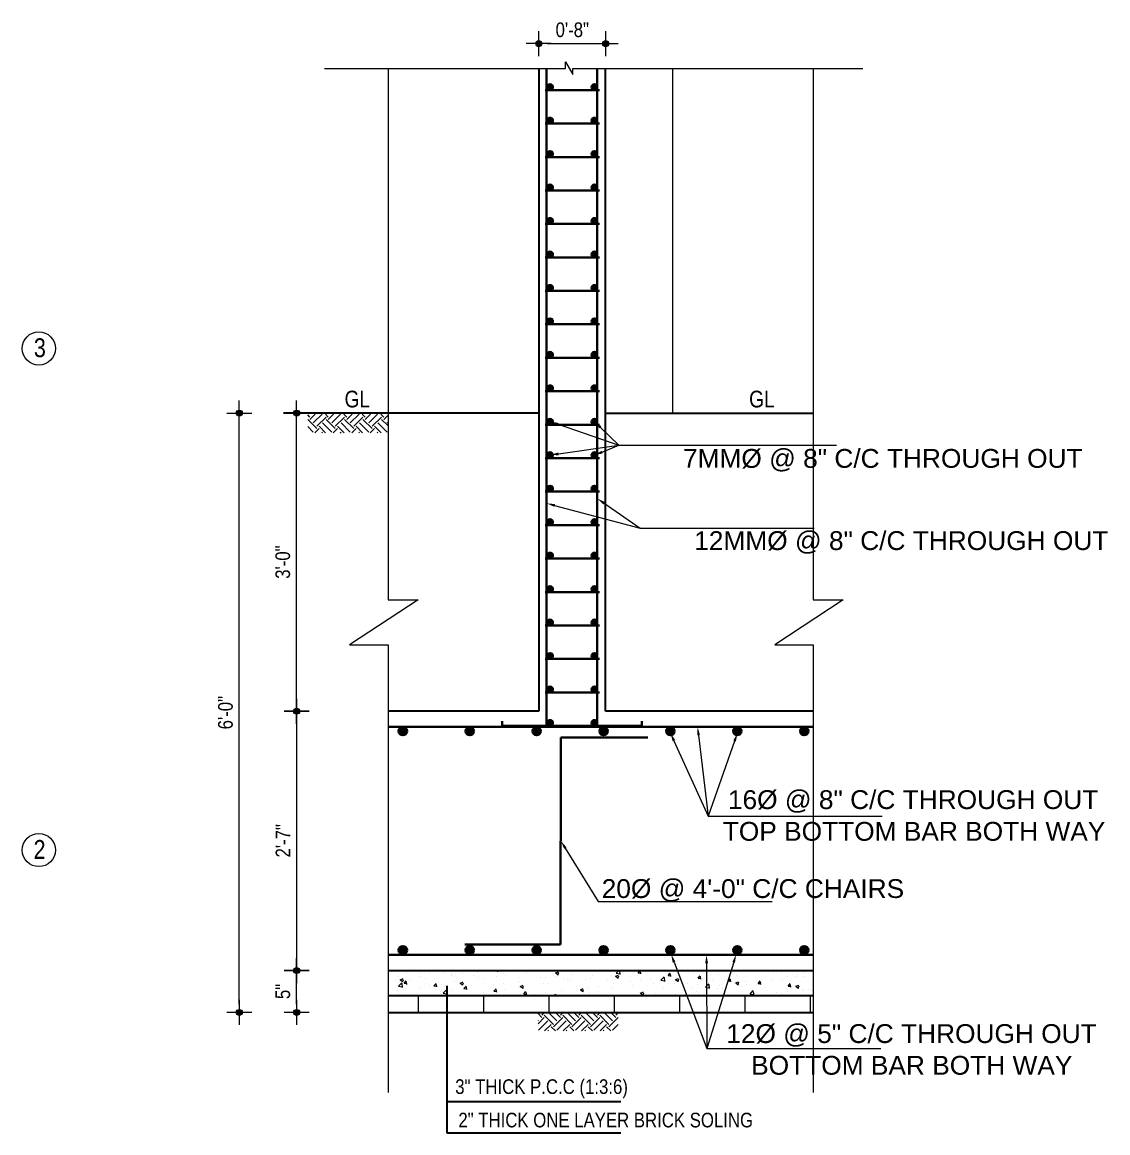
# Model space of a CAD drawing. Header units: inches. Extents: x 57837 to 133168, y 6972 to 27776.
# Drawn here: x 65477 to 65996, y 18944 to 19475 of the extents above; entities that cross this region are included whole.
import ezdxf

# ---------------------------------------------------------------- set-up
doc = ezdxf.new("R2010")
doc.units = ezdxf.units.IN
doc.header["$MEASUREMENT"] = 0
for name, color, linetype, lineweight in [('0.15L', 210, 'Continuous', 15), ('DIM', 2, 'Continuous', 13), ('HACTH', 153, 'Continuous', 5), ('HATCH', 74, 'Continuous', 5), ('ROD', 1, 'Continuous', 40), ('rod position', 1, 'Continuous', 30), ('STIRRUPS', 4, 'Continuous', 30)]:
    doc.layers.add(name, color=color, linetype=linetype, lineweight=lineweight)
doc.layers.add('elevation', color=3, linetype='Continuous')
doc.layers.add('text', color=255, linetype='Continuous')
doc.styles.add('Arial', font='arial.ttf', dxfattribs={"height": 6.5})
doc.styles.get("Standard").update_dxf_attribs({"font": 'ARIALN.TTF', "height": 7})

msp = doc.modelspace()

# ---------------------------------------------------------------- hatches: boundary and pattern name
at = {"lineweight": 13}
h = msp.add_hatch(color=256, dxfattribs=at)
edge = h.paths.add_edge_path()
edge.add_arc((65723.8, 19464.84), 1.42, 180, 540)
h = msp.add_hatch(color=256, dxfattribs=at)
edge = h.paths.add_edge_path()
edge.add_arc((65755.8, 19464.84), 1.42, 0, 360)
h = msp.add_hatch(color=256, dxfattribs=at)
edge = h.paths.add_edge_path()
edge.add_arc((65580.56, 19288.19), 1.42, 90, 450)
h = msp.add_hatch(color=256, dxfattribs=at)
edge = h.paths.add_edge_path()
edge.add_arc((65607.98, 19288.19), 1.42, 90, 450)
h = msp.add_hatch(color=256, dxfattribs=at)
edge = h.paths.add_edge_path()
edge.add_arc((65607.98, 19145.64), 1.42, -90, 270)
h = msp.add_hatch(color=256, dxfattribs=at)
edge = h.paths.add_edge_path()
edge.add_arc((65607.98, 19145.64), 1.42, 90, 450)
h = msp.add_hatch(color=256, dxfattribs=at)
edge = h.paths.add_edge_path()
edge.add_arc((65607.98, 19021.64), 1.42, -90, 270)
h = msp.add_hatch(color=256, dxfattribs=at)
edge = h.paths.add_edge_path()
edge.add_arc((65607.98, 19021.64), 1.42, 90, 450)
h = msp.add_hatch(color=256, dxfattribs=at)
edge = h.paths.add_edge_path()
edge.add_arc((65580.56, 19001.64), 1.42, -90, 270)
h = msp.add_hatch(color=256, dxfattribs=at)
edge = h.paths.add_edge_path()
edge.add_arc((65607.98, 19001.64), 1.42, -90, 270)
at = {"layer": 'ROD'}
h = msp.add_hatch(color=5, dxfattribs=at)
h.set_gradient(color1=(0, 0, 255), one_color=1, tint=1, name='SPHERICAL')
h.paths.add_polyline_path([(65730.59, 19444.06, 1), (65727.85, 19444.06, 1)])
h = msp.add_hatch(color=5, dxfattribs=at)
h.set_gradient(color1=(0, 0, 255), one_color=1, tint=1, name='SPHERICAL')
h.paths.add_polyline_path([(65751.78, 19444.06, 1), (65749.04, 19444.06, 1)])
h = msp.add_hatch(color=5, dxfattribs=at)
h.set_gradient(color1=(0, 0, 255), one_color=1, tint=1, name='SPHERICAL')
h.paths.add_polyline_path([(65730.57, 19428.06, 1), (65727.83, 19428.06, 1)])
h = msp.add_hatch(color=5, dxfattribs=at)
h.set_gradient(color1=(0, 0, 255), one_color=1, tint=1, name='SPHERICAL')
h.paths.add_polyline_path([(65751.76, 19428.06, 1), (65749.02, 19428.06, 1)])
h = msp.add_hatch(color=5, dxfattribs=at)
h.set_gradient(color1=(0, 0, 255), one_color=1, tint=1, name='SPHERICAL')
h.paths.add_polyline_path([(65730.59, 19412.06, 1), (65727.85, 19412.06, 1)])
h = msp.add_hatch(color=5, dxfattribs=at)
h.set_gradient(color1=(0, 0, 255), one_color=1, tint=1, name='SPHERICAL')
h.paths.add_polyline_path([(65751.78, 19412.06, 1), (65749.04, 19412.06, 1)])
h = msp.add_hatch(color=5, dxfattribs=at)
h.set_gradient(color1=(0, 0, 255), one_color=1, tint=1, name='SPHERICAL')
h.paths.add_polyline_path([(65730.59, 19396.06, 1), (65727.85, 19396.06, 1)])
h = msp.add_hatch(color=5, dxfattribs=at)
h.set_gradient(color1=(0, 0, 255), one_color=1, tint=1, name='SPHERICAL')
h.paths.add_polyline_path([(65751.78, 19396.06, 1), (65749.04, 19396.06, 1)])
h = msp.add_hatch(color=5, dxfattribs=at)
h.set_gradient(color1=(0, 0, 255), one_color=1, tint=1, name='SPHERICAL')
h.paths.add_polyline_path([(65730.59, 19380.06, 1), (65727.85, 19380.06, 1)])
h = msp.add_hatch(color=5, dxfattribs=at)
h.set_gradient(color1=(0, 0, 255), one_color=1, tint=1, name='SPHERICAL')
h.paths.add_polyline_path([(65751.78, 19380.06, 1), (65749.04, 19380.06, 1)])
h = msp.add_hatch(color=5, dxfattribs=at)
h.set_gradient(color1=(0, 0, 255), one_color=1, tint=1, name='SPHERICAL')
h.paths.add_polyline_path([(65730.59, 19364.06, 1), (65727.85, 19364.06, 1)])
h = msp.add_hatch(color=5, dxfattribs=at)
h.set_gradient(color1=(0, 0, 255), one_color=1, tint=1, name='SPHERICAL')
h.paths.add_polyline_path([(65751.78, 19364.06, 1), (65749.04, 19364.06, 1)])
h = msp.add_hatch(color=5, dxfattribs=at)
h.set_gradient(color1=(0, 0, 255), one_color=1, tint=1, name='SPHERICAL')
h.paths.add_polyline_path([(65730.59, 19348.06, 1), (65727.85, 19348.06, 1)])
h = msp.add_hatch(color=5, dxfattribs=at)
h.set_gradient(color1=(0, 0, 255), one_color=1, tint=1, name='SPHERICAL')
h.paths.add_polyline_path([(65751.78, 19348.06, 1), (65749.04, 19348.06, 1)])
h = msp.add_hatch(color=5, dxfattribs=at)
h.set_gradient(color1=(0, 0, 255), one_color=1, tint=1, name='SPHERICAL')
h.paths.add_polyline_path([(65730.59, 19332.06, 1), (65727.85, 19332.06, 1)])
h = msp.add_hatch(color=5, dxfattribs=at)
h.set_gradient(color1=(0, 0, 255), one_color=1, tint=1, name='SPHERICAL')
h.paths.add_polyline_path([(65751.78, 19332.06, 1), (65749.04, 19332.06, 1)])
h = msp.add_hatch(color=5, dxfattribs=at)
h.set_gradient(color1=(0, 0, 255), one_color=1, tint=1, name='SPHERICAL')
h.paths.add_polyline_path([(65730.59, 19316.06, 1), (65727.85, 19316.06, 1)])
h = msp.add_hatch(color=5, dxfattribs=at)
h.set_gradient(color1=(0, 0, 255), one_color=1, tint=1, name='SPHERICAL')
h.paths.add_polyline_path([(65751.78, 19316.06, 1), (65749.04, 19316.06, 1)])
h = msp.add_hatch(color=5, dxfattribs=at)
h.set_gradient(color1=(0, 0, 255), one_color=1, tint=1, name='SPHERICAL')
h.paths.add_polyline_path([(65730.59, 19300.06, 1), (65727.85, 19300.06, 1)])
h = msp.add_hatch(color=5, dxfattribs=at)
h.set_gradient(color1=(0, 0, 255), one_color=1, tint=1, name='SPHERICAL')
h.paths.add_polyline_path([(65751.78, 19300.06, 1), (65749.04, 19300.06, 1)])
h = msp.add_hatch(color=5, dxfattribs=at)
h.set_gradient(color1=(0, 0, 255), one_color=1, tint=1, name='SPHERICAL')
h.paths.add_polyline_path([(65730.59, 19284.06, 1), (65727.85, 19284.06, 1)])
h = msp.add_hatch(color=5, dxfattribs=at)
h.set_gradient(color1=(0, 0, 255), one_color=1, tint=1, name='SPHERICAL')
h.paths.add_polyline_path([(65751.78, 19284.06, 1), (65749.04, 19284.06, 1)])
h = msp.add_hatch(color=5, dxfattribs=at)
h.set_gradient(color1=(0, 0, 255), one_color=1, tint=1, name='SPHERICAL')
h.paths.add_polyline_path([(65730.59, 19268.06, 1), (65727.85, 19268.06, 1)])
h = msp.add_hatch(color=5, dxfattribs=at)
h.set_gradient(color1=(0, 0, 255), one_color=1, tint=1, name='SPHERICAL')
h.paths.add_polyline_path([(65751.78, 19268.06, 1), (65749.04, 19268.06, 1)])
h = msp.add_hatch(color=5, dxfattribs=at)
h.set_gradient(color1=(0, 0, 255), one_color=1, tint=1, name='SPHERICAL')
h.paths.add_polyline_path([(65730.59, 19252.06, 1), (65727.85, 19252.06, 1)])
h = msp.add_hatch(color=5, dxfattribs=at)
h.set_gradient(color1=(0, 0, 255), one_color=1, tint=1, name='SPHERICAL')
h.paths.add_polyline_path([(65751.78, 19252.06, 1), (65749.04, 19252.06, 1)])
h = msp.add_hatch(color=5, dxfattribs=at)
h.set_gradient(color1=(0, 0, 255), one_color=1, tint=1, name='SPHERICAL')
h.paths.add_polyline_path([(65730.59, 19236.06, 1), (65727.85, 19236.06, 1)])
h = msp.add_hatch(color=5, dxfattribs=at)
h.set_gradient(color1=(0, 0, 255), one_color=1, tint=1, name='SPHERICAL')
h.paths.add_polyline_path([(65751.78, 19236.06, 1), (65749.04, 19236.06, 1)])
h = msp.add_hatch(color=5, dxfattribs=at)
h.set_gradient(color1=(0, 0, 255), one_color=1, tint=1, name='SPHERICAL')
h.paths.add_polyline_path([(65730.59, 19220.06, 1), (65727.85, 19220.06, 1)])
h = msp.add_hatch(color=5, dxfattribs=at)
h.set_gradient(color1=(0, 0, 255), one_color=1, tint=1, name='SPHERICAL')
h.paths.add_polyline_path([(65751.78, 19220.06, 1), (65749.04, 19220.06, 1)])
h = msp.add_hatch(color=5, dxfattribs=at)
h.set_gradient(color1=(0, 0, 255), one_color=1, tint=1, name='SPHERICAL')
h.paths.add_polyline_path([(65730.59, 19204.06, 1), (65727.85, 19204.06, 1)])
h = msp.add_hatch(color=5, dxfattribs=at)
h.set_gradient(color1=(0, 0, 255), one_color=1, tint=1, name='SPHERICAL')
h.paths.add_polyline_path([(65751.78, 19204.06, 1), (65749.04, 19204.06, 1)])
h = msp.add_hatch(color=5, dxfattribs=at)
h.set_gradient(color1=(0, 0, 255), one_color=1, tint=1, name='SPHERICAL')
h.paths.add_polyline_path([(65730.59, 19188.06, 1), (65727.85, 19188.06, 1)])
h = msp.add_hatch(color=5, dxfattribs=at)
h.set_gradient(color1=(0, 0, 255), one_color=1, tint=1, name='SPHERICAL')
h.paths.add_polyline_path([(65751.78, 19188.06, 1), (65749.04, 19188.06, 1)])
h = msp.add_hatch(color=5, dxfattribs=at)
h.set_gradient(color1=(0, 0, 255), one_color=1, tint=1, name='SPHERICAL')
h.paths.add_polyline_path([(65730.59, 19172.06, 1), (65727.85, 19172.06, 1)])
h = msp.add_hatch(color=5, dxfattribs=at)
h.set_gradient(color1=(0, 0, 255), one_color=1, tint=1, name='SPHERICAL')
h.paths.add_polyline_path([(65751.78, 19172.06, 1), (65749.04, 19172.06, 1)])
h = msp.add_hatch(color=5, dxfattribs=at)
h.set_gradient(color1=(0, 0, 255), one_color=1, tint=1, name='SPHERICAL')
h.paths.add_polyline_path([(65730.59, 19156.06, 1), (65727.85, 19156.06, 1)])
h = msp.add_hatch(color=5, dxfattribs=at)
h.set_gradient(color1=(0, 0, 255), one_color=1, tint=1, name='SPHERICAL')
h.paths.add_polyline_path([(65751.78, 19156.06, 1), (65749.04, 19156.06, 1)])
h = msp.add_hatch(color=5, dxfattribs=at)
h.set_gradient(color1=(0, 0, 255), one_color=1, tint=1, name='SPHERICAL')
h.paths.add_polyline_path([(65660.78, 19136.16, 1), (65656.78, 19136.16, 1)])
h = msp.add_hatch(color=5, dxfattribs=at)
h.set_gradient(color1=(0, 0, 255), one_color=1, tint=1, name='SPHERICAL')
h.paths.add_polyline_path([(65692.78, 19136.16, 1), (65688.78, 19136.16, 1)])
h = msp.add_hatch(color=5, dxfattribs=at)
h.set_gradient(color1=(0, 0, 255), one_color=1, tint=1, name='SPHERICAL')
h.paths.add_polyline_path([(65724.78, 19136.16, 1), (65720.78, 19136.16, 1)])
h = msp.add_hatch(color=5, dxfattribs=at)
h.set_gradient(color1=(0, 0, 255), one_color=1, tint=1, name='SPHERICAL')
h.paths.add_polyline_path([(65730.59, 19140.06, 1), (65727.85, 19140.06, 1)])
h = msp.add_hatch(color=5, dxfattribs=at)
h.set_gradient(color1=(0, 0, 255), one_color=1, tint=1, name='SPHERICAL')
h.paths.add_polyline_path([(65751.78, 19140.06, 1), (65749.04, 19140.06, 1)])
h = msp.add_hatch(color=5, dxfattribs=at)
h.set_gradient(color1=(0, 0, 255), one_color=1, tint=1, name='SPHERICAL')
h.paths.add_polyline_path([(65756.78, 19136.16, 1), (65752.78, 19136.16, 1)])
h = msp.add_hatch(color=5, dxfattribs=at)
h.set_gradient(color1=(0, 0, 255), one_color=1, tint=1, name='SPHERICAL')
h.paths.add_polyline_path([(65788.78, 19136.16, 1), (65784.78, 19136.16, 1)])
h = msp.add_hatch(color=5, dxfattribs=at)
h.set_gradient(color1=(0, 0, 255), one_color=1, tint=1, name='SPHERICAL')
h.paths.add_polyline_path([(65820.78, 19136.16, 1), (65816.78, 19136.16, 1)])
h = msp.add_hatch(color=5, dxfattribs=at)
h.set_gradient(color1=(0, 0, 255), one_color=1, tint=1, name='SPHERICAL')
h.paths.add_polyline_path([(65852.78, 19136.16, 1), (65848.78, 19136.16, 1)])
h = msp.add_hatch(color=5, dxfattribs=at)
h.set_gradient(color1=(0, 0, 255), one_color=1, tint=1, name='SPHERICAL')
h.paths.add_polyline_path([(65660.78, 19031.39, 1), (65656.78, 19031.39, 1)])
h = msp.add_hatch(color=5, dxfattribs=at)
h.set_gradient(color1=(0, 0, 255), one_color=1, tint=1, name='SPHERICAL')
h.paths.add_polyline_path([(65692.78, 19031.39, 1), (65688.78, 19031.39, 1)])
h = msp.add_hatch(color=5, dxfattribs=at)
h.set_gradient(color1=(0, 0, 255), one_color=1, tint=1, name='SPHERICAL')
h.paths.add_polyline_path([(65724.78, 19031.39, 1), (65720.78, 19031.39, 1)])
h = msp.add_hatch(color=5, dxfattribs=at)
h.set_gradient(color1=(0, 0, 255), one_color=1, tint=1, name='SPHERICAL')
h.paths.add_polyline_path([(65756.78, 19031.39, 1), (65752.78, 19031.39, 1)])
h = msp.add_hatch(color=5, dxfattribs=at)
h.set_gradient(color1=(0, 0, 255), one_color=1, tint=1, name='SPHERICAL')
h.paths.add_polyline_path([(65788.78, 19031.39, 1), (65784.78, 19031.39, 1)])
h = msp.add_hatch(color=5, dxfattribs=at)
h.set_gradient(color1=(0, 0, 255), one_color=1, tint=1, name='SPHERICAL')
h.paths.add_polyline_path([(65820.78, 19031.39, 1), (65816.78, 19031.39, 1)])
h = msp.add_hatch(color=5, dxfattribs=at)
h.set_gradient(color1=(0, 0, 255), one_color=1, tint=1, name='SPHERICAL')
h.paths.add_polyline_path([(65852.78, 19031.39, 1), (65848.78, 19031.39, 1)])

# ---------------------------------------------------------------- linework, layer by layer
at = {"lineweight": 13}
for p, q in [((65723.8, 19458.84), (65723.8, 19470.84)), ((65755.8, 19470.84), (65755.8, 19458.84)), ((65729.8, 19464.84), (65717.8, 19464.84)), ((65749.8, 19464.84), (65761.8, 19464.84)), ((65580.56, 19282.19), (65580.56, 19294.19)), ((65607.98, 19282.19), (65607.98, 19294.19)), ((65574.56, 19288.19), (65586.56, 19288.19)), ((65601.98, 19288.19), (65613.98, 19288.19)), ((65607.98, 19151.64), (65607.98, 19139.64)), ((65607.98, 19139.64), (65607.98, 19151.64)), ((65613.98, 19145.64), (65601.98, 19145.64)), ((65601.98, 19145.64), (65613.98, 19145.64)), ((65607.98, 19027.64), (65607.98, 19015.64)), ((65607.98, 19015.64), (65607.98, 19027.64)), ((65613.98, 19021.64), (65601.98, 19021.64)), ((65601.98, 19021.64), (65613.98, 19021.64)), ((65580.56, 19007.64), (65580.56, 18995.64)), ((65607.98, 19007.64), (65607.98, 18995.64)), ((65586.56, 19001.64), (65574.56, 19001.64)), ((65613.98, 19001.64), (65601.98, 19001.64))]:
    msp.add_line(p, q, dxfattribs=at)
for centre in [(65723.8, 19464.84), (65755.8, 19464.84), (65580.56, 19288.19), (65607.98, 19288.19), (65607.98, 19145.64), (65607.98, 19145.64), (65607.98, 19021.64), (65607.98, 19021.64), (65580.56, 19001.64), (65607.98, 19001.64)]:
    msp.add_circle(centre, 1.42, dxfattribs=at)
at = {"layer": '0.15L', "lineweight": 18}
for centre in [(65484.68, 19319.1), (65484.68, 19079.28)]:
    msp.add_circle(centre, 7.95, dxfattribs=at)
at = {"layer": 'DIM'}
for p, q in [((65727.8, 19464.84), (65751.8, 19464.84)), ((65580.56, 19005.64), (65580.56, 19284.19)), ((65607.98, 19149.64), (65607.98, 19284.19)), ((65607.98, 19141.64), (65607.98, 19025.64)), ((65607.98, 19005.64), (65607.98, 19017.64))]:
    msp.add_line(p, q, dxfattribs=at)
at = {"layer": 'DIM', "color": 6}
for p, q in [((65736.61, 19452.91), (65736.61, 19456.07)), ((65736.61, 19456.07), (65740.02, 19450.05)), ((65621.35, 19452.91), (65736.61, 19452.91)), ((65651.77, 19452.91), (65651.77, 19198.86)), ((65740.02, 19450.05), (65740.02, 19452.91)), ((65740.02, 19452.91), (65878.83, 19452.91)), ((65855.12, 19452.91), (65855.12, 19198.86)), ((65666.13, 19198.86), (65633.33, 19177.35)), ((65651.77, 19198.86), (65666.13, 19198.86)), ((65869.48, 19198.86), (65836.68, 19177.35)), ((65855.12, 19198.86), (65869.48, 19198.86)), ((65633.33, 19177.35), (65651.77, 19177.35)), ((65651.77, 19177.35), (65651.77, 18963.4)), ((65836.68, 19177.35), (65855.12, 19177.35)), ((65855.12, 19177.35), (65855.12, 18963.4))]:
    msp.add_line(p, q, dxfattribs=at)
at = {"layer": 'DIM', "lineweight": 13}
for p, q in [((65733.06, 19282.84), (65762.16, 19272.78)), ((65753.34, 19281.35), (65762.16, 19272.78)), ((65733.24, 19268.7), (65762.16, 19272.78)), ((65754.12, 19269.55), (65762.16, 19272.78)), ((65762.16, 19272.78), (65866.27, 19272.78)), ((65762.16, 19272.78), (65866.27, 19272.78)), ((65762.16, 19272.78), (65866.27, 19272.78)), ((65762.16, 19272.78), (65866.27, 19272.78)), ((65731.4, 19244.02), (65772.25, 19233.21)), ((65755.07, 19245.08), (65772.25, 19233.21)), ((65772.25, 19233.21), (65855.49, 19233.21)), ((65772.25, 19233.21), (65855.49, 19233.21)), ((65788.46, 19131.52), (65804.8, 19095.4)), ((65800.26, 19134.18), (65804.8, 19095.4)), ((65817.48, 19131.39), (65804.8, 19095.4)), ((65804.8, 19095.4), (65888.04, 19095.4)), ((65804.8, 19095.4), (65888.04, 19095.4)), ((65804.8, 19095.4), (65888.04, 19095.4)), ((65736.49, 19080.2), (65752.19, 19054.73)), ((65752.19, 19054.73), (65835.42, 19054.73)), ((65788.54, 19025.67), (65804.21, 18984.42)), ((65804.07, 19025.12), (65804.21, 18984.42)), ((65817.04, 19025.65), (65804.21, 18984.42)), ((65804.21, 18984.42), (65887.45, 18984.42)), ((65804.21, 18984.42), (65887.45, 18984.42)), ((65804.21, 18984.42), (65887.45, 18984.42))]:
    msp.add_line(p, q, dxfattribs=at)
at = {"layer": 'DIM', "linetype": 'ByBlock', "lineweight": -3}
for p, q in [((65679.8, 19014.3), (65679.8, 18944.09)), ((65679.8, 18959.01), (65763.13, 18959.01)), ((65679.8, 18944.09), (65763.07, 18944.1))]:
    msp.add_line(p, q, dxfattribs=at)
at = {"layer": 'DIM', "lineweight": 13}
for points in [[(65732.84, 19282.21), (65729.28, 19284.14), (65733.28, 19283.47)], [(65752.87, 19280.88), (65750.47, 19284.14), (65753.8, 19281.83)], [(65733.33, 19268.04), (65729.28, 19268.14), (65733.15, 19269.36)], [(65754.37, 19268.93), (65750.41, 19268.06), (65753.87, 19270.17)], [(65731.23, 19243.38), (65727.54, 19245.05), (65731.57, 19244.67)], [(65754.69, 19244.53), (65751.78, 19247.36), (65755.45, 19245.63)], [(65799.59, 19134.11), (65799.79, 19138.16), (65800.92, 19134.26)], [(65787.85, 19131.25), (65786.81, 19135.17), (65789.07, 19131.8)], [(65816.85, 19131.61), (65818.81, 19135.17), (65818.11, 19131.17)], [(65735.93, 19079.85), (65734.4, 19083.6), (65737.06, 19080.55)], [(65787.91, 19025.44), (65787.12, 19029.41), (65789.16, 19025.91)], [(65803.4, 19025.12), (65804.05, 19029.12), (65804.74, 19025.12)], [(65816.4, 19025.84), (65818.22, 19029.47), (65817.67, 19025.45)]]:
    msp.add_solid(points, dxfattribs=at)
at = {"layer": 'elevation'}
for p, q in [((65723.8, 19452.91), (65723.8, 19145.64)), ((65755.8, 19145.64), (65755.8, 19452.91)), ((65723.77, 19288.19), (65601.65, 19288.19)), ((65755.8, 19288.19), (65855.12, 19288.19)), ((65723.8, 19145.64), (65651.77, 19145.64)), ((65855.12, 19145.64), (65755.8, 19145.64)), ((65651.77, 19021.64), (65855.12, 19021.64)), ((65651.77, 19021.64), (65855.12, 19021.64)), ((65855.12, 19009.64), (65651.77, 19009.64)), ((65855.12, 19009.64), (65651.77, 19009.64)), ((65651.77, 19001.64), (65855.12, 19001.64))]:
    msp.add_line(p, q, dxfattribs=at)
at = {"layer": 'elevation', "lineweight": 9}
msp.add_line((65787.8, 19452.91), (65787.8, 19288.19), dxfattribs=at)
at = {"layer": 'HACTH', "lineweight": 0}
for p, q in [((65660.71, 19020.8), (65660.71, 19020.8)), ((65667.02, 19020.28), (65667.02, 19020.28)), ((65671.39, 19020.35), (65671.39, 19020.35)), ((65678.6, 19020.7), (65678.6, 19020.7)), ((65682.07, 19019.9), (65682.07, 19019.9)), ((65687.1, 19020.07), (65687.1, 19020.07)), ((65694.67, 19021.07), (65694.67, 19021.07)), ((65703.77, 19021.64), (65704.03, 19021.46)), ((65704.19, 19021.08), (65704.37, 19021.64)), ((65706.72, 19020.32), (65706.72, 19020.32)), ((65717.91, 19020.5), (65717.91, 19020.5)), ((65731.78, 19020.53), (65733.18, 19021.07)), ((65731.78, 19020.53), (65732.78, 19019.86)), ((65732.93, 19019.48), (65733.33, 19020.69)), ((65739.84, 19019.82), (65739.84, 19019.82)), ((65752.47, 19021.48), (65752.47, 19021.48)), ((65758.34, 19021.32), (65758.28, 19021.64)), ((65760.84, 19020.36), (65762.07, 19021.64)), ((65760.84, 19020.36), (65762.62, 19020.08)), ((65761.01, 19021.32), (65761.01, 19021.32)), ((65762.77, 19019.74), (65762.55, 19021.64)), ((65769.08, 19020.93), (65769.08, 19020.93)), ((65771.34, 19020.55), (65772.25, 19021.64)), ((65771.34, 19020.55), (65772.53, 19020.45)), ((65772.68, 19020.06), (65772.45, 19021.32)), ((65785.68, 19019.29), (65786.64, 19020.44)), ((65787.03, 19018.81), (65786.8, 19020.06)), ((65797.63, 19020.23), (65797.63, 19020.23)), ((65802.64, 19020.89), (65802.64, 19020.89)), ((65820.08, 19021.24), (65820.08, 19021.24)), ((65829.06, 19021.52), (65829.06, 19021.52)), ((65830.17, 19021.4), (65830.17, 19021.4)), ((65835.61, 19021.64), (65835.81, 19021.51)), ((65835.96, 19021.13), (65836.13, 19021.64)), ((65839.73, 19021.07), (65839.73, 19021.07)), ((65850.41, 19020.62), (65850.41, 19020.62)), ((65655.27, 19016.7), (65655.27, 19016.7)), ((65656.63, 19018.78), (65656.63, 19018.78)), ((65656.76, 19014.12), (65658.32, 19015.74)), ((65656.88, 19016.09), (65656.88, 19016.09)), ((65657.49, 19017.29), (65658.89, 19017.82)), ((65657.49, 19017.29), (65658.49, 19016.62)), ((65658.7, 19013.5), (65658.47, 19015.4)), ((65658.64, 19016.23), (65659.04, 19017.44)), ((65659.35, 19015.55), (65660.31, 19016.7)), ((65659.35, 19015.55), (65660.54, 19015.44)), ((65660.7, 19015.06), (65660.47, 19016.31)), ((65661.89, 19016.75), (65661.89, 19016.75)), ((65666.93, 19018.7), (65666.93, 19018.7)), ((65669.46, 19017.75), (65669.46, 19017.75)), ((65673.69, 19014.29), (65674.66, 19015.44)), ((65675.04, 19013.8), (65674.81, 19015.06)), ((65677.05, 19015.03), (65677.05, 19015.03)), ((65682.09, 19019.41), (65682.09, 19019.41)), ((65683.39, 19016.31), (65683.39, 19016.31)), ((65686.23, 19015.68), (65687.63, 19016.22)), ((65686.23, 19015.68), (65687.23, 19015.01)), ((65687.15, 19016.31), (65687.15, 19016.31)), ((65687.38, 19014.63), (65687.79, 19015.84)), ((65692.74, 19019.45), (65692.74, 19019.45)), ((65695.05, 19018.31), (65695.05, 19018.31)), ((65697.54, 19017.81), (65697.54, 19017.81)), ((65702.04, 19014.84), (65702.04, 19014.84)), ((65703.42, 19019), (65703.42, 19019)), ((65707.05, 19015.5), (65707.05, 19015.5)), ((65707.8, 19019.22), (65707.8, 19019.22)), ((65714.09, 19018.55), (65714.09, 19018.55)), ((65714.63, 19016.5), (65714.63, 19016.5)), ((65714.98, 19014.08), (65716.38, 19014.62)), ((65724.77, 19018.1), (65724.77, 19018.1)), ((65726.02, 19015.32), (65726.02, 19015.32)), ((65727.26, 19018.16), (65727.26, 19018.16)), ((65728.05, 19015.34), (65728.05, 19015.34)), ((65732.26, 19018.82), (65732.26, 19018.82)), ((65735.45, 19017.65), (65735.45, 19017.65)), ((65737.68, 19017.32), (65737.68, 19017.32)), ((65738.32, 19016.75), (65738.32, 19016.75)), ((65746.12, 19017.2), (65746.12, 19017.2)), ((65748.42, 19018.03), (65748.42, 19018.03)), ((65749.35, 19019.32), (65749.35, 19019.32)), ((65756.8, 19016.75), (65756.8, 19016.75)), ((65758.81, 19019.53), (65758.81, 19019.53)), ((65759.79, 19015.25), (65759.79, 19015.25)), ((65760.52, 19018.93), (65761.92, 19019.47)), ((65760.52, 19018.93), (65761.52, 19018.26)), ((65761.67, 19017.88), (65762.08, 19019.09)), ((65767.48, 19016.29), (65767.48, 19016.29)), ((65772.42, 19016.91), (65772.42, 19016.91)), ((65777.43, 19017.57), (65777.43, 19017.57)), ((65778.15, 19015.84), (65778.15, 19015.84)), ((65778.94, 19015.56), (65778.94, 19015.56)), ((65782.18, 19017.05), (65783.74, 19018.67)), ((65782.18, 19017.05), (65783.96, 19016.77)), ((65784.11, 19016.43), (65783.89, 19018.33)), ((65785, 19018.57), (65785, 19018.57)), ((65785.68, 19019.29), (65786.88, 19019.19)), ((65788.83, 19015.39), (65788.83, 19015.39)), ((65789.27, 19017.33), (65790.67, 19017.87)), ((65789.27, 19017.33), (65790.26, 19016.66)), ((65789.33, 19017.06), (65789.33, 19017.06)), ((65790.41, 19016.28), (65790.82, 19017.49)), ((65795.17, 19015.4), (65795.17, 19015.4)), ((65799.51, 19014.94), (65799.51, 19014.94)), ((65799.59, 19018.46), (65799.59, 19018.46)), ((65800.03, 19018.04), (65800.99, 19019.19)), ((65800.03, 19018.04), (65801.22, 19017.94)), ((65801.37, 19017.55), (65801.14, 19018.81)), ((65803.53, 19013.74), (65805.08, 19015.36)), ((65805.46, 19013.12), (65805.24, 19015.02)), ((65806.84, 19017.4), (65806.84, 19017.4)), ((65809.7, 19019.74), (65809.7, 19019.74)), ((65810.18, 19014.49), (65810.18, 19014.49)), ((65814.37, 19016.78), (65815.34, 19017.93)), ((65814.37, 19016.78), (65815.57, 19016.68)), ((65815.72, 19016.3), (65815.49, 19017.55)), ((65817.58, 19015.66), (65817.58, 19015.66)), ((65818.01, 19015.73), (65819.41, 19016.27)), ((65818.01, 19015.73), (65819, 19015.06)), ((65818.5, 19019.4), (65818.5, 19019.4)), ((65819.16, 19014.68), (65819.56, 19015.88)), ((65819.84, 19014.59), (65819.84, 19014.59)), ((65822.59, 19016.32), (65822.59, 19016.32)), ((65823.29, 19015.01), (65823.29, 19015.01)), ((65828.72, 19015.53), (65829.68, 19016.68)), ((65828.72, 19015.53), (65829.91, 19015.43)), ((65830.06, 19015.04), (65829.83, 19016.3)), ((65830.11, 19015.99), (65830.11, 19015.99)), ((65830.16, 19017.32), (65830.16, 19017.32)), ((65834.96, 19017.01), (65834.96, 19017.01)), ((65840.21, 19017.28), (65840.21, 19017.28)), ((65842.8, 19018.98), (65842.8, 19018.98)), ((65843.06, 19014.27), (65844.03, 19015.42)), ((65844.41, 19013.79), (65844.18, 19015.04)), ((65846.62, 19019.01), (65846.62, 19019.01)), ((65846.75, 19014.13), (65848.15, 19014.66)), ((65847.8, 19019.64), (65847.8, 19019.64)), ((65850.6, 19018.77), (65850.6, 19018.77)), ((65656.39, 19012.12), (65656.39, 19012.12)), ((65656.76, 19014.12), (65658.54, 19013.84)), ((65656.82, 19010.59), (65656.82, 19010.59)), ((65660.06, 19012.31), (65660.06, 19012.31)), ((65664.2, 19009.86), (65664.2, 19009.86)), ((65666.78, 19013.62), (65666.78, 19013.62)), ((65667.49, 19010.13), (65667.49, 19010.13)), ((65670.48, 19009.64), (65670.83, 19009.77)), ((65671.72, 19014.31), (65671.72, 19014.31)), ((65673.69, 19014.29), (65674.89, 19014.19)), ((65676.83, 19011.52), (65676.83, 19011.52)), ((65678.11, 19010.8), (65679.67, 19012.43)), ((65678.11, 19010.8), (65679.89, 19010.53)), ((65678.17, 19009.68), (65678.17, 19009.68)), ((65680.04, 19010.19), (65679.82, 19012.09)), ((65681.84, 19012.18), (65681.84, 19012.18)), ((65686.9, 19009.65), (65686.9, 19009.65)), ((65688.04, 19013.04), (65689, 19014.19)), ((65688.04, 19013.04), (65689.23, 19012.93)), ((65689.39, 19012.55), (65689.16, 19013.8)), ((65689.41, 19013.18), (65689.41, 19013.18)), ((65697.29, 19011.15), (65697.29, 19011.15)), ((65702.38, 19011.78), (65703.35, 19012.93)), ((65702.38, 19011.78), (65703.58, 19011.68)), ((65702.69, 19011.31), (65702.69, 19011.31)), ((65703.73, 19011.29), (65703.5, 19012.55)), ((65707.56, 19012.56), (65707.56, 19012.56)), ((65714.35, 19013.32), (65714.35, 19013.32)), ((65714.98, 19014.08), (65715.97, 19013.41)), ((65716.12, 19013.03), (65716.53, 19014.24)), ((65716.73, 19010.53), (65717.69, 19011.68)), ((65716.73, 19010.53), (65717.93, 19010.42)), ((65717.66, 19013.84), (65717.66, 19013.84)), ((65718.08, 19010.04), (65717.85, 19011.29)), ((65722, 19010.27), (65722, 19010.27)), ((65727, 19010.93), (65727, 19010.93)), ((65731.38, 19009.64), (65732.04, 19010.42)), ((65732.27, 19009.64), (65732.19, 19010.04)), ((65734.58, 19011.93), (65734.58, 19011.93)), ((65738.08, 19010.09), (65738.08, 19010.09)), ((65743.72, 19012.48), (65745.12, 19013.02)), ((65743.72, 19012.48), (65744.71, 19011.81)), ((65744.87, 19011.43), (65745.27, 19012.64)), ((65747.21, 19013.59), (65747.21, 19013.59)), ((65748.18, 19011.37), (65748.18, 19011.37)), ((65752.21, 19014.25), (65752.21, 19014.25)), ((65758.57, 19012.87), (65758.57, 19012.87)), ((65768.84, 19014.28), (65768.84, 19014.28)), ((65771.85, 19011.39), (65771.85, 19011.39)), ((65772.17, 19009.68), (65772.17, 19009.68)), ((65772.46, 19010.88), (65773.86, 19011.42)), ((65772.46, 19010.88), (65773.46, 19010.21)), ((65773.61, 19009.83), (65774.01, 19011.04)), ((65779.74, 19010.68), (65779.74, 19010.68)), ((65783.51, 19013.4), (65783.51, 19013.4)), ((65789.08, 19010.4), (65789.08, 19010.4)), ((65792.37, 19012.34), (65792.37, 19012.34)), ((65797.38, 19013), (65797.38, 19013)), ((65799.35, 19011.81), (65799.35, 19011.81)), ((65799.97, 19011.01), (65799.97, 19011.01)), ((65802.14, 19009.64), (65802.6, 19009.82)), ((65803.53, 19013.74), (65805.31, 19013.46)), ((65804.95, 19014), (65804.95, 19014)), ((65809.45, 19013.09), (65809.45, 19013.09)), ((65811.63, 19013.01), (65811.63, 19013.01)), ((65820.86, 19014.04), (65820.86, 19014.04)), ((65824.87, 19010.42), (65826.43, 19012.05)), ((65824.87, 19010.42), (65826.65, 19010.15)), ((65826.8, 19009.81), (65826.58, 19011.71)), ((65831.54, 19013.59), (65831.54, 19013.59)), ((65837.53, 19011.09), (65837.53, 19011.09)), ((65839.97, 19010.62), (65839.97, 19010.62)), ((65842.21, 19013.14), (65842.21, 19013.14)), ((65842.54, 19011.75), (65842.54, 19011.75)), ((65842.6, 19010.01), (65842.6, 19010.01)), ((65843.06, 19014.27), (65844.26, 19014.17)), ((65846.75, 19014.13), (65847.75, 19013.46)), ((65847.9, 19013.07), (65848.3, 19014.28)), ((65850.12, 19012.75), (65850.12, 19012.75)), ((65850.36, 19012.12), (65850.36, 19012.12)), ((65852.89, 19012.69), (65852.89, 19012.69)), ((65854.26, 19012.02), (65854.26, 19012.02))]:
    msp.add_line(p, q, dxfattribs=at)
at = {"layer": 'HACTH', "color": 3}
for p, q in [((65666.26, 19001.64), (65666.26, 19009.64)), ((65697.51, 19001.64), (65697.51, 19009.64)), ((65728.76, 19001.64), (65728.76, 19009.64)), ((65760.01, 19001.64), (65760.01, 19009.64)), ((65791.26, 19001.64), (65791.26, 19009.64)), ((65822.51, 19001.64), (65822.51, 19009.64)), ((65853.76, 19001.64), (65853.76, 19009.64))]:
    msp.add_line(p, q, dxfattribs=at)
at = {"layer": 'HATCH', "linetype": 'Continuous'}
for p, q in [((65614.3, 19286.3), (65613.29, 19287.32)), ((65614.3, 19285.2), (65616.82, 19287.72)), ((65615.96, 19283.54), (65620.14, 19287.72)), ((65617.62, 19281.88), (65622.04, 19286.3)), ((65623.14, 19286.3), (65621.73, 19287.72)), ((65623.14, 19285.2), (65625.66, 19287.72)), ((65624.8, 19283.54), (65628.98, 19287.72)), ((65626.46, 19281.88), (65630.88, 19286.3)), ((65631.98, 19286.3), (65630.57, 19287.72)), ((65631.98, 19285.2), (65634.5, 19287.72)), ((65633.64, 19283.54), (65637.82, 19287.72)), ((65635.3, 19281.88), (65639.72, 19286.3)), ((65640.82, 19286.3), (65639.41, 19287.72)), ((65640.82, 19285.2), (65643.34, 19287.72)), ((65642.48, 19283.54), (65646.65, 19287.72)), ((65644.14, 19281.88), (65648.56, 19286.3)), ((65649.66, 19286.3), (65648.25, 19287.72)), ((65649.66, 19285.2), (65651.54, 19287.08)), ((65617.62, 19280.78), (65613.29, 19285.11)), ((65615.96, 19279.12), (65613.29, 19281.8)), ((65616.7, 19278.75), (65618.72, 19280.78)), ((65621.86, 19278.75), (65618.72, 19281.88)), ((65624.8, 19279.12), (65620.38, 19283.54)), ((65626.46, 19280.78), (65622.04, 19285.2)), ((65625.54, 19278.75), (65627.56, 19280.78)), ((65630.69, 19278.75), (65627.56, 19281.88)), ((65633.64, 19279.12), (65629.22, 19283.54)), ((65635.3, 19280.78), (65630.88, 19285.2)), ((65634.37, 19278.75), (65636.4, 19280.78)), ((65639.53, 19278.75), (65636.4, 19281.88)), ((65642.48, 19279.12), (65638.06, 19283.54)), ((65644.14, 19280.78), (65639.72, 19285.2)), ((65643.21, 19278.75), (65645.24, 19280.78)), ((65648.37, 19278.75), (65645.24, 19281.88)), ((65651.32, 19279.12), (65646.9, 19283.54)), ((65651.54, 19282.21), (65648.56, 19285.2)), ((65651.32, 19283.54), (65651.54, 19283.77)), ((65620.01, 19278.75), (65620.38, 19279.12)), ((65628.85, 19278.75), (65629.22, 19279.12)), ((65637.69, 19278.75), (65638.06, 19279.12)), ((65646.53, 19278.75), (65646.9, 19279.12)), ((65725.33, 18999.24), (65723.45, 19001.13)), ((65723.45, 18996.25), (65726.44, 18999.24)), ((65725.33, 19000.35), (65726.75, 19001.76)), ((65730.86, 18995.93), (65726.44, 19000.35)), ((65732.51, 18997.59), (65728.34, 19001.76)), ((65730.86, 18994.82), (65735.28, 18999.24)), ((65734.17, 18999.24), (65731.65, 19001.76)), ((65734.17, 19000.35), (65735.58, 19001.76)), ((65739.69, 18995.93), (65735.28, 19000.35)), ((65741.35, 18997.59), (65737.18, 19001.76)), ((65739.69, 18994.82), (65744.11, 18999.24)), ((65743.01, 18999.24), (65740.49, 19001.76)), ((65743.01, 19000.35), (65744.42, 19001.76)), ((65748.53, 18995.93), (65744.11, 19000.35)), ((65750.19, 18997.59), (65746.01, 19001.76)), ((65748.53, 18994.82), (65752.95, 18999.24)), ((65751.85, 18999.24), (65749.33, 19001.76)), ((65751.85, 19000.35), (65753.26, 19001.76)), ((65757.37, 18995.93), (65752.95, 19000.35)), ((65759.03, 18997.59), (65754.85, 19001.76)), ((65757.37, 18994.82), (65761.71, 18999.16)), ((65760.69, 18999.24), (65758.17, 19001.76)), ((65760.69, 19000.35), (65761.71, 19001.37)), ((65723.67, 18997.59), (65723.45, 18997.81)), ((65723.67, 18993.17), (65728.09, 18997.59)), ((65726.62, 18992.8), (65729.75, 18995.93)), ((65731.78, 18992.8), (65729.75, 18994.82)), ((65732.51, 18993.17), (65736.93, 18997.59)), ((65735.46, 18992.8), (65738.59, 18995.93)), ((65740.62, 18992.8), (65738.59, 18994.82)), ((65741.35, 18993.17), (65745.77, 18997.59)), ((65744.3, 18992.8), (65747.43, 18995.93)), ((65749.46, 18992.8), (65747.43, 18994.82)), ((65750.19, 18993.17), (65754.61, 18997.59)), ((65753.14, 18992.8), (65756.27, 18995.93)), ((65758.29, 18992.8), (65756.27, 18994.82)), ((65759.03, 18993.17), (65761.71, 18995.84)), ((65728.46, 18992.8), (65728.09, 18993.17)), ((65737.3, 18992.8), (65736.93, 18993.17)), ((65746.14, 18992.8), (65745.77, 18993.17)), ((65754.98, 18992.8), (65754.61, 18993.17))]:
    msp.add_line(p, q, dxfattribs=at)
at = {"layer": 'rod position'}
for p, q in [((65727.54, 19452.91), (65727.54, 19138.65)), ((65751.78, 19452.91), (65751.78, 19138.65)), ((65651.77, 19138.16), (65855.12, 19138.16)), ((65706.3, 19138.65), (65706.3, 19140.93)), ((65751.78, 19138.65), (65706.3, 19138.65)), ((65727.54, 19138.65), (65773.12, 19138.65)), ((65773.12, 19138.65), (65773.12, 19140.93)), ((65651.77, 19029.12), (65855.12, 19029.12))]:
    msp.add_line(p, q, dxfattribs=at)
at = {"layer": 'rod position', "color": 4}
for p, q in [((65734.34, 19133.01), (65734.23, 19034.19)), ((65776.04, 19133.01), (65734.34, 19133.01)), ((65734.23, 19034.19), (65688.41, 19034.19))]:
    msp.add_line(p, q, dxfattribs=at)
at = {"layer": 'rod position'}
for centre, radius in [((65729.22, 19444.06), 1.37), ((65750.41, 19444.06), 1.37), ((65729.2, 19428.06), 1.37), ((65750.39, 19428.06), 1.37), ((65729.22, 19412.06), 1.37), ((65750.41, 19412.06), 1.37), ((65729.22, 19396.06), 1.37), ((65750.41, 19396.06), 1.37), ((65729.22, 19380.06), 1.37), ((65750.41, 19380.06), 1.37), ((65729.22, 19364.06), 1.37), ((65750.41, 19364.06), 1.37), ((65729.22, 19348.06), 1.37), ((65750.41, 19348.06), 1.37), ((65729.22, 19332.06), 1.37), ((65750.41, 19332.06), 1.37), ((65729.22, 19316.06), 1.37), ((65750.41, 19316.06), 1.37), ((65729.22, 19300.06), 1.37), ((65750.41, 19300.06), 1.37), ((65729.22, 19284.06), 1.37), ((65750.41, 19284.06), 1.37), ((65729.22, 19268.06), 1.37), ((65750.41, 19268.06), 1.37), ((65729.22, 19252.06), 1.37), ((65750.41, 19252.06), 1.37), ((65729.22, 19236.06), 1.37), ((65750.41, 19236.06), 1.37), ((65729.22, 19220.06), 1.37), ((65750.41, 19220.06), 1.37), ((65729.22, 19204.06), 1.37), ((65750.41, 19204.06), 1.37), ((65729.22, 19188.06), 1.37), ((65750.41, 19188.06), 1.37), ((65729.22, 19172.06), 1.37), ((65750.41, 19172.06), 1.37), ((65729.22, 19156.06), 1.37), ((65750.41, 19156.06), 1.37), ((65658.78, 19136.16), 2), ((65690.78, 19136.16), 2), ((65722.78, 19136.16), 2), ((65729.22, 19140.06), 1.37), ((65750.41, 19140.06), 1.37), ((65754.78, 19136.16), 2), ((65786.78, 19136.16), 2), ((65818.78, 19136.16), 2), ((65850.78, 19136.16), 2), ((65658.78, 19031.39), 2), ((65690.78, 19031.39), 2), ((65722.78, 19031.39), 2), ((65754.78, 19031.39), 2), ((65786.78, 19031.39), 2), ((65818.78, 19031.39), 2), ((65850.78, 19031.39), 2)]:
    msp.add_circle(centre, radius, dxfattribs=at)
at = {"layer": 'STIRRUPS'}
for p, q in [((65726.8, 19442.63), (65752.79, 19442.63)), ((65726.8, 19442.63), (65752.79, 19442.63)), ((65726.8, 19426.63), (65752.79, 19426.63)), ((65726.82, 19410.63), (65752.8, 19410.63)), ((65726.82, 19410.63), (65752.8, 19410.63)), ((65726.82, 19394.63), (65752.8, 19394.63)), ((65726.82, 19378.63), (65752.8, 19378.63)), ((65726.82, 19378.63), (65752.8, 19378.63)), ((65726.82, 19362.63), (65752.8, 19362.63)), ((65726.82, 19346.63), (65752.8, 19346.63)), ((65726.82, 19330.63), (65752.8, 19330.63)), ((65726.82, 19330.63), (65752.8, 19330.63)), ((65726.82, 19314.63), (65752.8, 19314.63)), ((65726.82, 19298.63), (65752.8, 19298.63)), ((65726.82, 19282.63), (65752.8, 19282.63)), ((65726.82, 19282.63), (65752.8, 19282.63)), ((65726.82, 19266.63), (65752.8, 19266.63)), ((65726.82, 19250.63), (65752.8, 19250.63)), ((65726.82, 19234.63), (65752.8, 19234.63)), ((65726.82, 19218.63), (65752.8, 19218.63)), ((65726.82, 19202.63), (65752.8, 19202.63)), ((65726.82, 19186.63), (65752.8, 19186.63)), ((65726.82, 19170.63), (65752.8, 19170.63)), ((65726.82, 19154.63), (65752.8, 19154.63)), ((65726.82, 19138.63), (65752.8, 19138.63))]:
    msp.add_line(p, q, dxfattribs=at)

# ---------------------------------------------------------------- texts
at = {"layer": 'DIM'}
msp.add_text('0\'-8"', height=7, dxfattribs=at).set_placement((65731.85, 19467.97))
for s, p in [('3\'-0"', (65604.84, 19208.96)), ('6\'-0"', (65577.43, 19136.97)), ('2\'-7"', (65604.96, 19075.73)), ('5"', (65604.86, 19008.01))]:
    msp.add_text(s, height=7, rotation=90, dxfattribs=at).set_placement(p)
at = {"layer": 'text'}
for s, height, p in [('3', 9, (65482.31, 19314.95)), ('GL', 8, (65630.89, 19290.89)), ('GL', 8, (65824.42, 19290.89)), ('2', 9, (65482.16, 19075.06)), (' 3" THICK P.C.C (1:3:6)', 7, (65681.62, 18962.66)), ('2" THICK ONE LAYER BRICK SOLING', 7, (65685.35, 18946.68))]:
    msp.add_text(s, height=height, dxfattribs=at).set_placement(p)
at = {"layer": 'text', "color": 3, "style": 'Arial'}
for s, p in [('7MMØ @ 8" C/C THROUGH OUT', (65792.79, 19262.03)), ('12MMØ @ 8" C/C THROUGH OUT', (65798.15, 19222.72)), ('16Ø @ 8" C/C THROUGH OUT', (65814.27, 19098.88)), ('TOP BOTTOM BAR BOTH WAY', (65811.82, 19083.72)), ('20Ø @ 4\'-0" C/C CHAIRS', (65753.9, 19056.35)), ('12Ø @ 5" C/C THROUGH OUT', (65813.49, 18987.02)), ('BOTTOM BAR BOTH WAY', (65825.4, 18971.86))]:
    msp.add_text(s, height=9, rotation=360, dxfattribs=at).set_placement(p)

doc.saveas('drawing.dxf')
